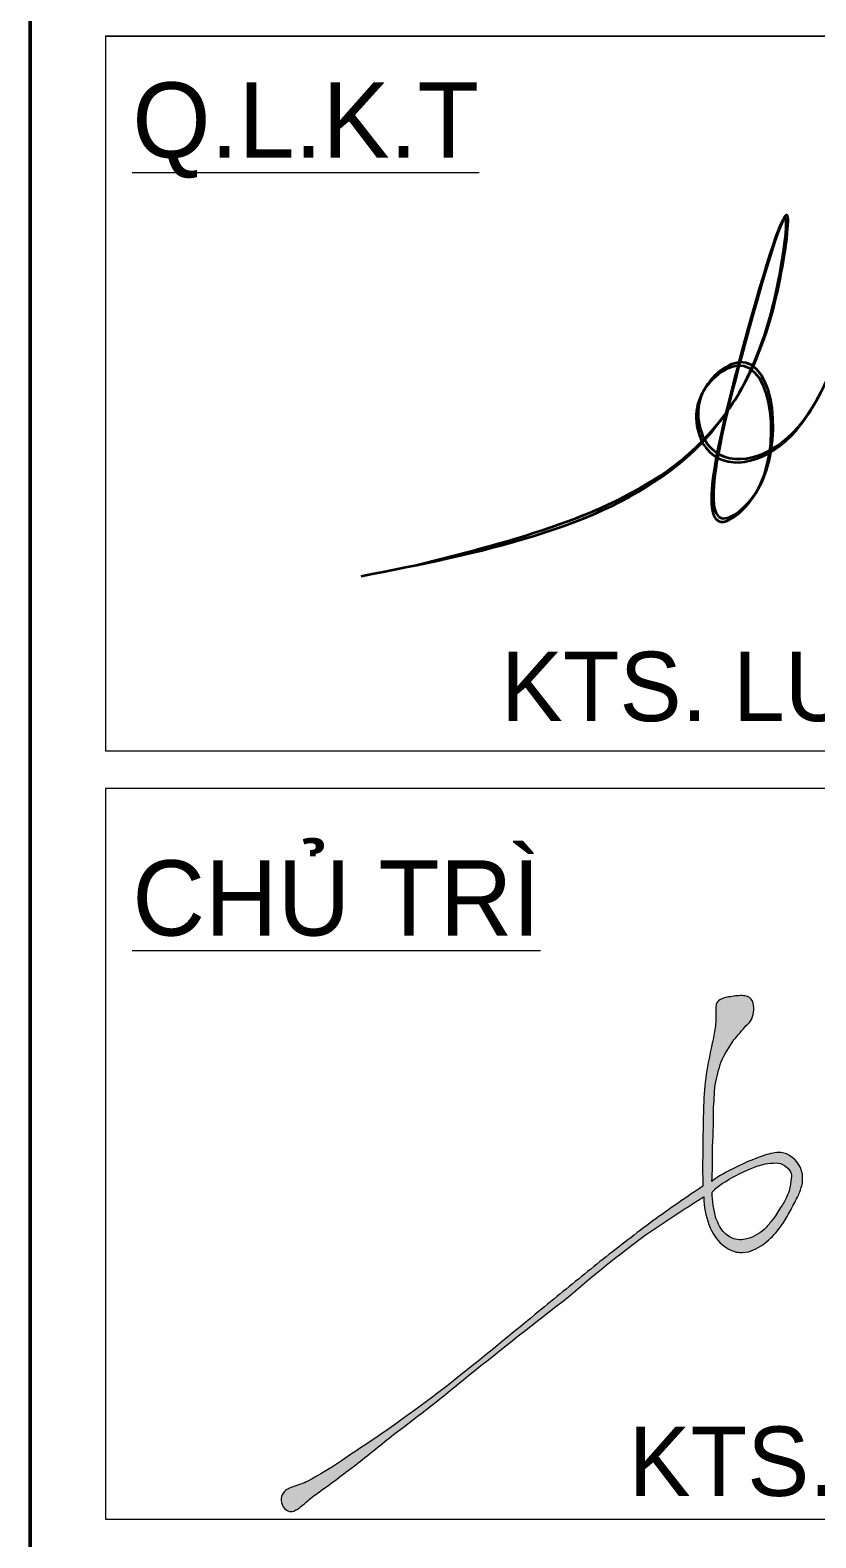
# Model space of a CAD drawing. Header units: millimetres. Extents: x 436341 to 470613, y 10679 to 34210.
# Drawn here: x 466243 to 468017, y 17737 to 21142 of the extents above; entities that cross this region are included whole.
import ezdxf

# ---------------------------------------------------------------- set-up
doc = ezdxf.new("R2010")
doc.units = ezdxf.units.MM
doc.header["$MEASUREMENT"] = 0
for name, color, linetype, lineweight in [('Ak_text', 7, 'Continuous', 9), ('DR-SECTION2', 2, 'Continuous', 35), ('DR_text', 7, 'Continuous', 9), ('GD_mat', 251, 'Continuous', 5)]:
    doc.layers.add(name, color=color, linetype=linetype, lineweight=lineweight)
doc.styles.get("Standard").update_dxf_attribs({"font": ''})
doc.styles.get('Standard').set_extended_font_data('UTM Alter Gothic')

# ---------------------------------------------------------------- blocks, each defined once
blk = doc.blocks.new('KT1')
at = {"layer": 'GD_mat', "ltscale": 500}
h = blk.add_hatch(color=7, dxfattribs=at)
edge = h.paths.add_edge_path(flags=16)
edge.add_arc((-3883.474853341296, 10133.77357881586), 139.6385214445858, 123.52361476373619, 138.1439897715268, ccw=False)
edge.add_arc((-3694.93314601343, 9834.651423894116), 493.19732376737, 112.54198522257681, 122.59187109960669, ccw=False)
edge.add_arc((-3805.642753647962, 10108.5159283669), 197.8336485455256, 102.0159349496115, 113.33483977907909, ccw=False)
edge.add_arc((-3813.011316403507, 10097.0953792716), 207.6912341047078, 91.2456257644044, 99.37086767880669, ccw=False)
edge.add_arc((-3817.827122950373, 10261.5799280012), 43.15865471309795, 26.719761565702584, 89.60053536838262, ccw=False)
edge.add_arc((-3800.960945463261, 10269.81145345585), 24.39348545794874, -15.912046657478982, 27.262245442141875, ccw=False)
edge.add_arc((-3914.593294546917, 10268.8574482356), 137.2110188338872, 346.1232742322684, 357.60503770752604, ccw=False)
edge.add_arc((-3922.27978033163, 10275.48572872013), 146.3348977623669, 335.73835197216295, 344.32528820356964, ccw=False)
edge.add_arc((-3909.186414535915, 10266.1243480201), 130.589430851785, 322.4714284152626, 337.12249381229975, ccw=False)
edge.add_arc((-4008.326369332226, 10295.2961520344), 230.0199310179182, 321.2968382422215, 331.7928851430972, ccw=False)
edge.add_arc((-4062.032800832716, 10330.61555702775), 294.0785274487122, 316.3588911486127, 322.46956178745677, ccw=False)
edge.add_arc((-3924.788416560434, 10213.28729900271), 114.207236240822, 282.90290704057577, 311.43133972033775, ccw=False)
edge.add_arc((-3912.149812187911, 10157.44295186163), 56.95097037072338, 241.0506335617015, 283.0543595984577, ccw=False)
edge.add_arc((-3913.089434758189, 10156.48099977429), 55.65554707460151, 222.3881688451771, 241.41774006119078, ccw=False)
edge.add_arc((-3897.138974603861, 10176.0585938923), 80.71986421644714, 209.3484507818681, 225.0202924268132, ccw=False)
edge.add_arc((-3687.97874846575, 10279.22116539348), 313.8501368210211, 202.7805453872631, 207.0491818249351, ccw=False)
edge.add_arc((-3706.606472091582, 10232.68429012974), 280.9330640365094, 181.1698025767801, 195.4810800976653, ccw=False)
edge = h.paths.add_edge_path()
edge.add_arc((-3931.525431292613, 10210.31441075414), 78.35713350862376, 176.7847374714848, 184.3746302956685)
edge.add_arc((-3769.284814245277, 10223.56090544883), 241.1369301232581, 184.5724591354673, 202.254634597546)
edge.add_arc((-3885.482046328991, 10175.46899458168), 115.3828047644918, 202.0048992326096, 239.2691466286749)
edge.add_arc((-3907.104927460163, 10141.76162384946), 75.37160216002185, 240.3044670257532, 264.3535316645178)
edge.add_arc((-3909.509820555937, 10140.76626717419), 74.17997671589048, 266.1266717994333, 290.3860944094707)
edge.add_arc((-3932.757314769405, 10202.97017581336), 140.5860325425045, 290.4362354336019, 313.0147569660965)
edge.add_arc((-3981.65770275468, 10260.60923175991), 216.1190549943995, 312.069401551284, 326.2593822985984)
edge.add_arc((-4147.949700357517, 10373.56221301473), 417.1417868893124, 326.0446979695923, 331.8151388933359)
edge.add_arc((-5684.762450206305, 11202.34050426698), 2163.183803689927, 331.692121653829, 332.8035702417158)
edge.add_arc((-3891.048039793338, 10280.74980393555), 146.5676630745428, 332.7646270768722, 345.2966385882889)
edge.add_arc((-3827.952190878101, 10263.70038530421), 81.21202718271893, 345.6327769374577, 368.2379613304279)
edge.add_arc((-3818.971462386497, 10262.45530732661), 72.54611437901217, 10.22785273878708, 66.2059222341795)
edge.add_arc((-3808.705617991847, 10278.509624105), 53.79372955654833, 69.31342622989597, 85.64557614543799)
edge.add_arc((-3810.448896117836, 10250.07629874639), 82.278415964575, 85.93845416385193, 100.6035187339532)
edge.add_arc((-3795.787814733285, 10169.22965549307), 164.4429970156193, 100.4411532214692, 108.160187631664)
edge.add_arc((-3646.47841866125, 9729.719320730977), 628.6157883625797, 108.605699853669, 120.3839969445839)
edge.add_arc((-3916.65769016285, 10179.456128306), 104.1439069423509, 117.3028085438698, 133.2367958888913)
edge.add_arc((-4936.173621530536, 10310.05744436668), 949.7539823543896, 356.6965066397487, 361.4692314243063)
edge.add_arc((-6089.168894631529, 10445.36859241757), 2105.363001605009, 356.9789299812236, 359.9817127502792)
edge.add_arc((-2316.666340263704, 10369.49226671045), 1668.835024919996, 175.0786928336932, 177.4171493353232, ccw=False)
edge.add_arc((-3470.803785090536, 10413.34747948963), 518.1513584726736, 161.9441908608774, 168.950213858236, ccw=False)
edge.add_arc((-3643.376543903406, 10425.65856745791), 352.7445508155783, 144.1855550645502, 155.1414797008105, ccw=False)
edge.add_arc((-5188.416926924054, 11740.30355357772), 1677.27300960425, 318.6440819649339, 320.3555019103156)
edge.add_arc((-3930.628782673723, 10713.4932201849), 54.91605676321007, 307.9106848701072, 332.7122934298291)
edge.add_arc((-3945.261235442362, 10713.80125885801), 68.36486156503858, 338.1130656667885, 378.3503184649397)
edge.add_arc((-3903.325448250072, 10723.26890755234), 25.92600977946547, 27.70972871338916, 82.0741815423591)
edge.add_arc((-3909.790503274399, 10686.47545313299), 63.27344003434573, 80.86990956267711, 95.70122523235709)
edge.add_arc((-3899.111436324974, 10498.75811559493), 251.2511831079128, 93.87161041151501, 102.1844712708238)
edge.add_arc((-3944.318316101985, 10703.20633687961), 41.88003877071935, 100.7646657453578, 129.1843975978916)
edge.add_arc((-3957.24672007483, 10721.01154606737), 19.94839673884838, 132.7155204656157, 173.0880256053161)
edge.add_arc((-3905.163860983203, 10712.95574410876), 72.6427868775395, 171.723878769211, 184.6258966628203)
edge.add_arc((-4211.072123533232, 10694.95657944973), 233.817508996355, -7.506890266228822, 2.9763213412132927, ccw=False)
edge.add_arc((-4446.516423802437, 10730.44912287771), 471.9015724386024, 346.88304396797355, 351.9554020027443, ccw=False)
edge.add_arc((-2843.734319481876, 10357.5459808796), 1173.688702739525, 166.9104280071925, 171.032176739178)
edge.add_arc((-3352.280977330967, 10443.00830233391), 658.0567711846887, 171.4801904173747, 178.797367956761)
edge.add_arc((12891.81302479475, 10092.62987179117), 16905.9289882165, 178.765630590016, 179.1939480370426)
edge.add_arc((-1726.024896865969, 10297.66833126826), 2286.653239810951, 179.1783477498608, 181.2864104463744)
edge.add_arc((-3451.113971929437, 10257.958936923), 561.108307796335, 181.1872831780621, 181.5450441676049)
edge.add_arc((-3340.460270679786, 9200.524143157676), 1239.915874676899, 122.7937002550452, 124.0308004002249)
edge.add_arc((-2363.717698479292, 7730.059994337393), 3005.196603380556, 123.7740669796929, 126.9346610631973)
edge.add_arc((-1135.721939322385, 6088.446258671051), 5055.283194960837, 126.8792508274339, 128.7783776783507)
edge.add_arc((3384.495302030948, 460.9014979214062), 12273.42864359631, 128.7749226805325, 129.5635124723004)
edge.add_arc((-13983.56866410738, 21409.76982642955), 14938.82033648269, 308.7651705862704, 309.74124927710864, ccw=False)
edge.add_arc((-7013.961944109944, 12695.7526581098), 3780.521203471465, 303.9704588113497, 309.09517217139864, ccw=False)
edge.add_arc((-3914.474996980801, 8015.231879982059), 1833.589423645755, 122.5695214348119, 125.2279640493859)
edge.add_arc((-5687.525908115103, 10597.51910099713), 1299.19103877928, 298.8014072131983, 303.41056162692587, ccw=False)
edge.add_arc((-5147.229078370351, 9630.199819321282), 191.3767671300035, 290.2661883734474, 296.57673238286344, ccw=False)
edge.add_arc((-4999.429620416643, 9169.222260214769), 293.0136446485492, 106.1514957637633, 112.3646698623367)
edge.add_arc((-5077.503513149479, 9369.105428576424), 78.55300623382568, 115.1771210366885, 122.8109448299116)
edge.add_arc((-5101.540793855635, 9409.863233661616), 31.32915786329831, 126.2565920153523, 204.7002254716226)
edge.add_arc((-5104.773691136511, 9403.94696531856), 26.23031937895338, 195.8755389550107, 256.9285145565696)
edge.add_arc((-5105.83637278181, 9396.589452527507), 18.83360908245638, 255.0149827694745, 300.8312997229422)
edge.add_arc((-5333.554854135356, 9758.213156939675), 446.1777531046822, 302.141349039522, 303.8026441143074)
edge.add_arc((3955.14069826751, -1717.015820633354), 14319.19913410874, 129.0527234408425, 129.1500274116068, ccw=False)
edge.add_arc((-4855.300697201316, 9170.966497278147), 313.580161752144, 124.31100026089351, 132.3285321312937, ccw=False)
edge.add_arc((-6086.09272941336, 10923.44394825676), 1827.953941706274, 305.2130423235979, 307.2068723921651)
edge.add_arc((-1473.368982178614, 4867.419571376669), 5784.712842306267, 126.6711466797656, 127.3236723646697, ccw=False)
edge.add_arc((14412.88766243259, -14502.41939098215), 30830.77347763774, 128.6287532699901, 128.8532682438554, ccw=False)
edge.add_arc((-8312.383138784273, 14208.77568744732), 5787.875202828129, 306.9412778504698, 309.4483902213702)
edge.add_arc((4220.9916363067, -1234.396411436144), 14101.42915449674, 127.52988016157121, 128.9035565441991, ccw=False)
edge.add_arc((-2346.751482412968, 7643.638743110551), 3066.441913885247, 126.37321293604481, 131.266169555575, ccw=False)
edge.add_arc((-1331.760300364777, 5975.573939310026), 5014.402974834084, 122.66057777784991, 124.40760829881299, ccw=False)
edge.add_arc((-3623.928403721366, 9567.876190560564), 753.1656148959804, 120.81574243863429, 123.3369137594542, ccw=False)
at = {"layer": 'Ak_text', "color": 1, "linetype": 'Continuous', "lineweight": 50}
blk.add_line((-5799.99989496234, 1099.999954445011), (-5799.99989496234, 28599.99995114077), dxfattribs=at)
at = {"layer": 'Ak_text', "lineweight": 15}
for p, q in [((-5599.999894985973, 13299.99995309937), (-1299.999895502566, 13299.99995309937)), ((-1299.999895502566, 13299.99995309937), (-5599.999894985973, 13299.99995309937)), ((-5599.999894985973, 13299.99995309937), (-5599.999894985973, 11399.99995332751)), ((-5599.999894985973, 11399.99995332751), (-1299.999895502566, 11399.99995332751)), ((-1299.999895502566, 11299.99995333968), (-5599.999894985973, 11299.99995333968)), ((-5599.999894985973, 11299.99995333968), (-5599.999894985973, 9358.116614008453)), ((-5599.999894985973, 9358.116614008453), (-1299.999895502566, 9358.116614008453))]:
    blk.add_line(p, q, dxfattribs=at)
at = {"layer": 'DR-SECTION2', "ltscale": 0.5}
for points in [[(-4773.944804224928, 11894.24677621543), (-4072.910784378808, 12170.62598843577), (-3817.865795296602, 12604.42760600011), (-3785.985164783706, 12819.33849244176), (-3909.522566754938, 12449.21418801458), (-3937.418132209321, 12023.37221946027), (-3865.686686043788, 12095.00918160733), (-3913.507631813452, 12433.29484964213), (-4017.292314311882, 12341.24618491258), (-3988.244466079501, 12203.36662853048), (-3758.089599328974, 12262.16211346046), (-3626.582012218059, 12524.83097466682), (-3649.222866683078, 12267.41970592657), (-3605.415817801535, 12317.41901038548), (-3442.703827631238, 12558.04069461823), (-3464.607324560624, 12361.16840935282), (-3461.478245710474, 12261.16978025904), (-3373.864092924792, 12342.41867270293), (-3295.617478607906, 12586.65763268828), (-3306.255872543363, 12475.81161917349), (-3290.732079145309, 12340.10862237627), (-3276.86275861079, 12304.91917922655), (-3224.001689896148, 12315.9415571326), (-3158.417255828259, 12409.90174901234), (-3126.667028819254, 12486.16670076399), (-3124.234700843503, 12570.83495918718), (-3164.20706136564, 12621.05398404847), (-3197.615723824871, 12438.90004018873), (-3186.738971130675, 12348.7025955126), (-3160.436749419532, 12298.79420566674), (-2952.649384978387, 12523.38190953217), (-2716.757974543711, 12870.53639288175), (-2757.435944574929, 13064.28372540175), (-2854.437333911585, 12736.16324323388), (-2932.664250146117, 12448.66720728778), (-2945.04873145638, 12318.8519747964), (-2935.446513452727, 12268.71599739794), (-2805.009453822087, 12560.38855541642), (-2773.199472296095, 12430.18109476836), (-2760.565023425195, 12351.79355111612), (-2769.952259976228, 12251.7949220224), (-2589.803835696934, 12315.2871978949), (-2428.882885384417, 12451.79216003335), (-1945.670940184718, 12935.30647706847), (-1522.705248815633, 13301.42547426598)], [(-4920.499935192915, 11864.83102495868), (-4077.910238537283, 12161.7203401451), (-3822.865249455252, 12595.52195770926), (-3790.984618942181, 12810.4328441508), (-3914.522020913471, 12440.30853972373), (-3942.417586367912, 12014.46657116931), (-3870.686140202262, 12086.10353331662), (-3918.507085971869, 12424.38920135128), (-4022.291768470357, 12332.34053662162), (-3993.243920238034, 12194.46098023978), (-3763.089053487391, 12253.2564651695), (-3631.58146637665, 12515.92532637583), (-3654.222320841494, 12258.51405763593), (-3610.41527196001, 12308.51336209451), (-3447.703281789712, 12549.13504632741), (-3469.606778719157, 12352.26276106197), (-3466.477699869007, 12252.26413196827), (-3378.863547083267, 12333.51302441208), (-3300.616932766439, 12577.75198439731), (-3311.255326701837, 12466.90597088264), (-3295.731533303842, 12331.2029740853), (-3281.862212769382, 12296.01353093576), (-3229.001144054564, 12307.03590884163), (-3163.416709986792, 12400.99610072152), (-3131.666482977671, 12477.26105247335), (-3129.234155002036, 12561.92931089622), (-3169.206515524114, 12612.14833575753), (-3202.615177983404, 12429.99439189806), (-3191.738425289208, 12339.79694722175), (-3165.436203578065, 12289.88855737612), (-2957.648839136862, 12514.47626124106), (-2721.757428702243, 12861.63074459093), (-2762.435398733403, 13055.37807711078), (-2859.436788069943, 12727.25759494292), (-2937.66370430465, 12439.76155899682), (-2950.048185614913, 12309.94632650544), (-2940.445967611086, 12259.81034910727), (-2810.008907980562, 12551.48290712557), (-2778.19892645457, 12421.27544647751), (-2765.564477583612, 12342.88790282515), (-2774.951714134644, 12242.88927373143), (-2594.803289855525, 12306.38154960411), (-2433.882339542892, 12442.88651174253), (-1950.670394343251, 12926.40082877742), (-1567.166762197434, 13264.41447088654)]]:
    blk.add_spline(points, degree=3, dxfattribs=at)
at = {"layer": 'GD_mat', "color": 7, "ltscale": 500}
for points in [[(-4009.75921962072, 10214.70926405332, 0.03312926726274096), (-4009.654281049042, 10204.33752131017, 0.07730649744432672), (-3992.459423695492, 10132.23668759829, 0.1640441428808748), (-3944.443336655693, 10076.28856365738, 0.1053206899869116), (-3914.520741079697, 10066.75572994418, 0.1062488210831477), (-3883.669629185558, 10071.23243759814, 0.09883735341800895), (-3836.851392716403, 10100.17675841125, 0.06199471089876897), (-3801.941616706139, 10140.56934527602, 0.02518362026876701), (-3780.269132484698, 10176.53868554167, 0.00484964735052707), (-3760.72974674838, 10213.67356106983, 0.05473578054357025), (-3749.28004795635, 10243.54877774486, 0.0989548299370451), (-3747.578148792427, 10275.3368245335, 0.2492263668807896), (-3789.702680184373, 10328.83510169129, 0.07138332459754111), (-3804.621280954635, 10332.14807608275, 0.06407589260653027), (-3825.589088609407, 10330.94973261041, 0.03369338277622426), (-3847.040544473816, 10325.48155775868, 0.0514378097930411), (-3964.427782983324, 10271.99785719162, 0.06963737480130365), (-3987.997840579078, 10255.32796953716, 0.02082795140834395), (-3986.731882011471, 10334.4092462925, 0.01310286128810875), (-3983.806000264472, 10444.69661799577, -0.01020379545093254), (-3979.349142172724, 10512.65734847166, -0.0305790681352943), (-3963.438814201097, 10573.94498376761, -0.04784068749778655), (-3929.422856439611, 10632.07132194397, 0.007467617039470952), (-3896.886581265943, 10670.16612549143, 0.1086418658587281), (-3881.824025215975, 10688.31646622593, 0.1773945725298877), (-3880.372771102456, 10735.32430446999, 0.2417612854243625), (-3899.750488139502, 10748.9472572519, 0.06480431217937135), (-3916.076151873153, 10749.43590766973, 0.03628761322414245), (-3952.140481423531, 10744.34939676969, 0.1246440174823858), (-3970.778888973023, 10735.6682488808, 0.1780033573263384), (-3977.050136105951, 10723.41222221146, 0.05635521938730697), (-3977.570016028828, 10707.09714386258, -0.04577356811272196), (-3979.258627601776, 10664.40939271679, -0.02213595161546179), (-3986.92730618781, 10623.35599966135, 0.01798646081845864), (-4003.075894802349, 10540.50029941795, 0.03193806272804454), (-4010.192792014112, 10456.8198265926, 0.001868889599436709), (-4012.443014439683, 10330.459042889, 0.00919841813878944), (-4012.101813715537, 10246.33248233699, 0.001561028068652272), (-4012.018281251638, 10242.82986352601, 0.001561028068652272)], [(-4012.018281251638, 10242.82986352601, 0.005397920104028299), (-4034.364914851653, 10228.08811735709, 0.01379156758838481), (-4169.552010849986, 10132.17761452894, 0.008286693788038191), (-4301.89463655105, 10029.41550906837, 0.003440885658073058), (-4432.858590612846, 9922.721026247722, -0.004258972479090068), (-4629.925901513217, 9761.691868436714, -0.02236450791421671), (-4901.537558931373, 9560.468972890829, 0.01160016442869752), (-4972.146340857073, 9513.024089485278, -0.02011394190842283), (-5061.607890129466, 9459.044687580074, -0.02754190350073027), (-5080.939588009035, 9450.670516797241, 0.02711672978856181), (-5110.921371887038, 9440.195663530094, 0.03332116388061109), (-5120.068933877375, 9435.126332437463, 0.3562985244033914), (-5130.003538451587, 9396.771698133301, 0.2728796380257582), (-5110.706112184311, 9378.396309060186, 0.2026177917795154), (-5096.183921675077, 9380.417408169946, 0.007248894189465882), (-5085.331016282677, 9387.457828337065, -0.0004245686917859371), (-5066.459542104785, 9402.795011623413, -0.0349973601974314), (-5032.061018353942, 9429.980602512825, 0.008699944342260041), (-4980.738758611934, 9467.556517088735, -0.002847188107372374), (-4928.122756170231, 9507.201789222, -0.0009796316918714214), (-4833.892194872796, 9582.805506324377, 0.01093977778568783), (-4634.866130420241, 9739.39452036098, -0.005993865711279435), (-4369.24767719412, 9948.54116042196, -0.02135279511556092), (-4165.281909678974, 10112.6492931771, -0.007623006333967401), (-4037.838992914632, 10197.11101764448, -0.01100112890984513), (-4009.75921962072, 10214.70926405332, -0.004411781084630386)]]:
    blk.add_lwpolyline(points, format="xyb", dxfattribs=at)
blk.add_lwpolyline([(-3987.480984677854, 10226.94890449618, -0.06388009945460463), (-3960.594503790397, 10250.18438667252, -0.04387902812174405), (-3884.005434979163, 10290.16791066112, -0.04942823387892424), (-3846.828499053579, 10302.01499004995, -0.03546791732902419), (-3817.52622440982, 10304.73753378178, -0.2814676494852303), (-3779.277106351256, 10280.98522874229, -0.1906439509558515), (-3777.502128421595, 10263.12370078453, -0.05014060003060046), (-3781.38691856727, 10235.94962108457, -0.03748511989506451), (-3788.869396282605, 10215.35610431574, -0.0640145591415281), (-3805.622509273995, 10186.57488556376, -0.04582969013116073), (-3828.819757481034, 10151.46797340729, -0.02666915059552071), (-3849.214968573335, 10127.66051131855, -0.1251257115669074), (-3899.285989519919, 10101.96381080363, -0.1853558613526441), (-3939.716161129678, 10107.60813037918, -0.08322351329667237), (-3954.196319247122, 10118.96081896733, -0.06848809261685429), (-3967.498858043784, 10136.49619657563, -0.01862759416620003), (-3977.346904372468, 10157.69759266078, -0.06252601951581012), (-3987.480984677854, 10226.94890449618)], format="xyb", close=True, dxfattribs=at)
at = {"layer": 'Ak_text'}
for s, p in [('%%UQ.L.K.T', (-5528.456323171406, 12977.54376055344)), ('%%UCHỦ TRÌ', (-5528.456323171406, 10909.31535669425))]:
    blk.add_text(s, height=200, dxfattribs=at).set_placement(p)
at = {"layer": 'DR_text'}
for s, p in [('KTS. LƯƠNG HỒNG SINH', (-4548.884851808342, 11479.33683314531)), ('KTS. LÊ VĂN THẾ HÒA', (-4209.444175267449, 9419.517013769439))]:
    blk.add_text(s, height=184.6153846225546, dxfattribs=at).set_placement(p)

msp = doc.modelspace()

# ---------------------------------------------------------------- block references
at = {"xscale": 0.8494816779204608, "yscale": 0.8494816779204608, "zscale": 0.8494816779204608}
msp.add_blockref('KT1', (471169.8720990119, 9829.930899336036, 61.90564350957847), dxfattribs=at)

doc.saveas('drawing.dxf')
